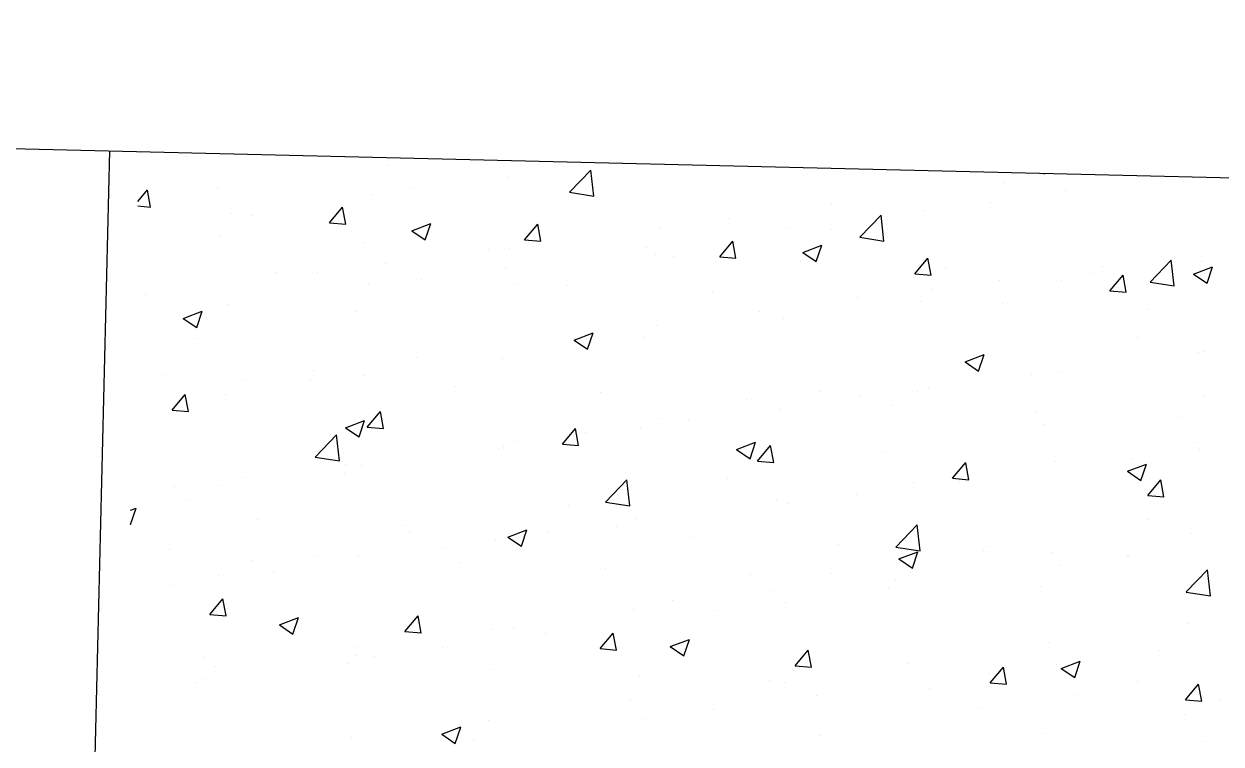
# Model space of a CAD drawing. Header units: millimetres. Extents: x 331487 to 517269, y 198509 to 399936.
# Drawn here: x 446104.5 to 446544.6, y 302096.7 to 302361.7 of the extents above; entities that cross this region are included whole.
import ezdxf

# ---------------------------------------------------------------- set-up
doc = ezdxf.new("R2010")
doc.units = ezdxf.units.MM
doc.header["$MEASUREMENT"] = 0
doc.layers.add('COLUMN', color=6, linetype='Continuous')

msp = doc.modelspace()

# ---------------------------------------------------------------- linework, layer by layer
at = {"layer": 'COLUMN'}
for p, q in [((411189.88, 303155.43), (449398.63, 302236.5)), ((446126.43, 301915.09), (446136.04, 302314.97)), ((446126.43, 301915.09), (446136.04, 302314.97))]:
    msp.add_line(p, q, dxfattribs=at)
at = {"layer": 'COLUMN', "color": 2, "linetype": 'Continuous'}
for p, q in [((446164.42, 302312.99), (446164.42, 302312.99)), ((446164.42, 302312.99), (446164.42, 302312.99)), ((446238.72, 302309.71), (446238.72, 302309.71)), ((446238.72, 302309.71), (446238.72, 302309.71)), ((446282.75, 302305.33), (446282.75, 302305.33)), ((446282.75, 302305.33), (446282.75, 302305.33)), ((446305.09, 302299.75), (446312.88, 302307.87)), ((446305.09, 302299.75), (446312.88, 302307.87)), ((446313.98, 302298.37), (446312.87, 302307.87)), ((446313.98, 302298.37), (446312.87, 302307.87)), ((446479.51, 302306.71), (446479.81, 302306.51)), ((446479.51, 302306.71), (446479.81, 302306.51)), ((446479.8, 302306.51), (446479.87, 302306.7)), ((446479.8, 302306.51), (446479.87, 302306.7)), ((446146.43, 302296.39), (446149.95, 302300.59)), ((446146.43, 302296.39), (446149.95, 302300.59)), ((446151.11, 302294.31), (446149.95, 302300.58)), ((446151.11, 302294.31), (446149.95, 302300.58)), ((446175.56, 302301.4), (446175.56, 302301.4)), ((446175.56, 302301.4), (446175.56, 302301.4)), ((446246.7, 302301.04), (446246.7, 302301.04)), ((446246.7, 302301.04), (446246.7, 302301.04)), ((446305.08, 302299.75), (446313.98, 302298.37)), ((446305.08, 302299.75), (446313.98, 302298.37)), ((446464.53, 302303.46), (446464.53, 302303.46)), ((446464.53, 302303.46), (446464.53, 302303.46)), ((446487.27, 302300.48), (446487.27, 302300.48)), ((446487.27, 302300.48), (446487.27, 302300.48)), ((446232.24, 302298.93), (446232.24, 302298.93)), ((446232.24, 302298.93), (446232.24, 302298.93)), ((446459.85, 302296.08), (446459.85, 302296.08)), ((446459.85, 302296.08), (446459.85, 302296.08)), ((446146.39, 302294.73), (446151.11, 302294.32)), ((446146.39, 302294.73), (446151.11, 302294.32)), ((446180.9, 302291.89), (446180.9, 302291.89)), ((446180.9, 302291.89), (446180.9, 302291.89)), ((446188.38, 302291.03), (446188.38, 302291.03)), ((446188.38, 302291.03), (446188.38, 302291.03)), ((446216.86, 302288.57), (446221.68, 302294.31)), ((446216.86, 302288.57), (446221.68, 302294.31)), ((446222.83, 302288.04), (446221.68, 302294.31)), ((446222.83, 302288.04), (446221.68, 302294.31)), ((446401.38, 302295.15), (446401.38, 302295.15)), ((446401.38, 302295.15), (446401.38, 302295.15)), ((446411.81, 302283.2), (446419.6, 302291.32)), ((446411.81, 302283.2), (446419.6, 302291.32)), ((446420.7, 302281.82), (446419.6, 302291.32)), ((446420.7, 302281.82), (446419.6, 302291.32)), ((446435.33, 302292.98), (446435.33, 302292.98)), ((446435.33, 302292.98), (446435.33, 302292.98)), ((446216.86, 302288.57), (446222.83, 302288.04)), ((446216.86, 302288.57), (446222.83, 302288.04)), ((446247.1, 302285.62), (446254.1, 302288.31)), ((446247.1, 302285.62), (446254.1, 302288.31)), ((446252.07, 302282.26), (446254.1, 302288.31)), ((446252.07, 302282.26), (446254.1, 302288.31)), ((446288.58, 302282.29), (446293.4, 302288.04)), ((446288.58, 302282.29), (446293.4, 302288.04)), ((446294.56, 302281.76), (446293.4, 302288.03)), ((446294.56, 302281.76), (446293.4, 302288.03)), ((446338.47, 302286.87), (446338.47, 302286.87)), ((446338.47, 302286.87), (446338.47, 302286.87)), ((446363.5, 302290.16), (446363.5, 302290.16)), ((446363.5, 302290.16), (446363.5, 302290.16)), ((446384.82, 302286.58), (446384.82, 302286.58)), ((446384.82, 302286.58), (446384.82, 302286.58)), ((446176.38, 302283.51), (446176.38, 302283.51)), ((446176.38, 302283.51), (446176.38, 302283.51)), ((446247.1, 302285.62), (446252.07, 302282.26)), ((446247.1, 302285.62), (446252.07, 302282.26)), ((446288.58, 302282.29), (446294.56, 302281.77)), ((446288.58, 302282.29), (446294.56, 302281.77)), ((446401.53, 302286.07), (446401.53, 302286.07)), ((446401.53, 302286.07), (446401.53, 302286.07)), ((446411.81, 302283.2), (446420.7, 302281.82)), ((446411.81, 302283.2), (446420.7, 302281.82)), ((446229.76, 302281.26), (446229.76, 302281.26)), ((446229.76, 302281.26), (446229.76, 302281.26)), ((446275.32, 302278.55), (446275.32, 302278.55)), ((446275.32, 302278.55), (446275.32, 302278.55)), ((446283.15, 302279), (446283.15, 302279)), ((446283.15, 302279), (446283.15, 302279)), ((446333.48, 302279.54), (446333.48, 302279.54)), ((446333.48, 302279.54), (446333.48, 302279.54)), ((446360.31, 302276.02), (446365.13, 302281.76)), ((446360.31, 302276.02), (446365.13, 302281.76)), ((446366.28, 302275.49), (446365.13, 302281.76)), ((446366.28, 302275.49), (446365.13, 302281.76)), ((446390.81, 302277.61), (446397.81, 302280.3)), ((446390.81, 302277.61), (446397.81, 302280.3)), ((446395.78, 302274.25), (446397.81, 302280.3)), ((446395.78, 302274.25), (446397.81, 302280.3)), ((446237.44, 302273.57), (446237.44, 302273.57)), ((446237.44, 302273.57), (446237.44, 302273.57)), ((446336.53, 302276.75), (446336.53, 302276.75)), ((446336.53, 302276.75), (446336.53, 302276.75)), ((446343.21, 302276.06), (446343.21, 302276.06)), ((446343.21, 302276.06), (446343.21, 302276.06)), ((446360.31, 302276.02), (446366.29, 302275.49)), ((446360.31, 302276.02), (446366.29, 302275.49)), ((446389.91, 302274.49), (446389.91, 302274.49)), ((446389.91, 302274.49), (446389.91, 302274.49)), ((446390.81, 302277.61), (446395.78, 302274.26)), ((446390.81, 302277.61), (446395.78, 302274.26)), ((446432.04, 302269.74), (446436.86, 302275.49)), ((446432.04, 302269.74), (446436.86, 302275.49)), ((446438.01, 302269.21), (446436.85, 302275.48)), ((446438.01, 302269.21), (446436.85, 302275.48)), ((446518.54, 302266.65), (446526.33, 302274.77)), ((446518.54, 302266.65), (446526.33, 302274.77)), ((446527.43, 302265.27), (446526.32, 302274.76)), ((446527.43, 302265.27), (446526.32, 302274.76)), ((446537.4, 302274.23), (446537.4, 302274.23)), ((446537.4, 302274.23), (446537.4, 302274.23)), ((446197.47, 302270.08), (446197.47, 302270.08)), ((446197.47, 302270.08), (446197.47, 302270.08)), ((446212.41, 302270.27), (446212.41, 302270.27)), ((446212.41, 302270.27), (446212.41, 302270.27)), ((446281.54, 302272.04), (446281.54, 302272.04)), ((446281.54, 302272.04), (446281.54, 302272.04)), ((446432.04, 302269.74), (446438.01, 302269.22)), ((446432.04, 302269.74), (446438.01, 302269.22)), ((446443.29, 302272.24), (446443.29, 302272.24)), ((446443.29, 302272.24), (446443.29, 302272.24)), ((446496.67, 302269.98), (446496.67, 302269.98)), ((446496.67, 302269.98), (446496.67, 302269.98)), ((446501.13, 302272.3), (446501.13, 302272.3)), ((446501.13, 302272.3), (446501.13, 302272.3)), ((446503.76, 302263.47), (446508.58, 302269.21)), ((446503.76, 302263.47), (446508.58, 302269.21)), ((446509.74, 302262.94), (446508.58, 302269.21)), ((446509.74, 302262.94), (446508.58, 302269.21)), ((446534.52, 302269.6), (446541.52, 302272.29)), ((446534.52, 302269.6), (446541.52, 302272.29)), ((446534.52, 302269.6), (446539.5, 302266.25)), ((446534.52, 302269.6), (446539.5, 302266.25)), ((446539.49, 302266.25), (446541.52, 302272.29)), ((446539.49, 302266.25), (446541.52, 302272.29)), ((446231.03, 302265.64), (446231.03, 302265.64)), ((446231.03, 302265.64), (446231.03, 302265.64)), ((446250.85, 302267.83), (446250.85, 302267.83)), ((446250.85, 302267.83), (446250.85, 302267.83)), ((446284.89, 302266.05), (446284.89, 302266.05)), ((446284.89, 302266.05), (446284.89, 302266.05)), ((446304.23, 302265.57), (446304.23, 302265.57)), ((446304.23, 302265.57), (446304.23, 302265.57)), ((446463.26, 302267.32), (446463.26, 302267.32)), ((446463.26, 302267.32), (446463.26, 302267.32)), ((446486.05, 302267.19), (446486.05, 302267.19)), ((446486.05, 302267.19), (446486.05, 302267.19)), ((446518.53, 302266.65), (446527.43, 302265.27)), ((446518.53, 302266.65), (446527.43, 302265.27)), ((446149.25, 302261.96), (446149.25, 302261.96)), ((446149.25, 302261.96), (446149.25, 302261.96)), ((446357.61, 302263.32), (446357.61, 302263.32)), ((446357.61, 302263.32), (446357.61, 302263.32)), ((446410.99, 302261.06), (446410.99, 302261.06)), ((446410.99, 302261.06), (446410.99, 302261.06)), ((446438.23, 302264.02), (446438.23, 302264.02)), ((446438.23, 302264.02), (446438.23, 302264.02)), ((446503.76, 302263.47), (446509.74, 302262.94)), ((446503.76, 302263.47), (446509.74, 302262.94)), ((446163.07, 302253.37), (446170.08, 302256.05)), ((446163.07, 302253.37), (446170.08, 302256.05)), ((446168.05, 302250.01), (446170.07, 302256.05)), ((446168.05, 302250.01), (446170.07, 302256.05)), ((446179.68, 302258.6), (446179.68, 302258.6)), ((446179.68, 302258.6), (446179.68, 302258.6)), ((446226.58, 302256.04), (446226.58, 302256.04)), ((446226.58, 302256.04), (446226.58, 302256.04)), ((446434.12, 302259.69), (446434.12, 302259.69)), ((446434.12, 302259.69), (446434.12, 302259.69)), ((446464.38, 302258.8), (446464.38, 302258.8)), ((446464.38, 302258.8), (446464.38, 302258.8)), ((446517.76, 302256.55), (446517.76, 302256.55)), ((446517.76, 302256.55), (446517.76, 302256.55)), ((446163.07, 302253.37), (446168.05, 302250.01)), ((446163.07, 302253.37), (446168.05, 302250.01)), ((446375.07, 302255.71), (446375.07, 302255.71)), ((446375.07, 302255.71), (446375.07, 302255.71)), ((446383.6, 302253.29), (446383.6, 302253.29)), ((446383.6, 302253.29), (446383.6, 302253.29)), ((446306.79, 302245.36), (446313.79, 302248.05)), ((446306.79, 302245.36), (446313.79, 302248.05)), ((446311.76, 302242), (446313.79, 302248.04)), ((446311.76, 302242), (446313.79, 302248.04)), ((446312.16, 302247.43), (446312.16, 302247.43)), ((446312.16, 302247.43), (446312.16, 302247.43)), ((446337.2, 302250.72), (446337.2, 302250.72)), ((446337.2, 302250.72), (446337.2, 302250.72)), ((446168.26, 302246.03), (446168.26, 302246.03)), ((446168.26, 302246.03), (446168.26, 302246.03)), ((446306.79, 302245.36), (446311.76, 302242)), ((446306.79, 302245.36), (446311.76, 302242)), ((446332.26, 302246.25), (446332.26, 302246.25)), ((446332.26, 302246.25), (446332.26, 302246.25)), ((446514.04, 302246.42), (446514.04, 302246.42)), ((446514.04, 302246.42), (446514.04, 302246.42)), ((446249.01, 302239.11), (446249.01, 302239.11)), ((446249.01, 302239.11), (446249.01, 302239.11)), ((446280.32, 302238.75), (446280.32, 302238.75)), ((446280.32, 302238.75), (446280.32, 302238.75)), ((446450.5, 302237.35), (446457.5, 302240.04)), ((446450.5, 302237.35), (446457.5, 302240.04)), ((446455.47, 302233.99), (446457.5, 302240.04)), ((446455.47, 302233.99), (446457.5, 302240.04)), ((446536.18, 302240.94), (446536.18, 302240.94)), ((446536.18, 302240.94), (446536.18, 302240.94)), ((446537.98, 302241.18), (446537.98, 302241.18)), ((446537.98, 302241.18), (446537.98, 302241.18)), ((446211.14, 302234.13), (446211.14, 302234.13)), ((446211.14, 302234.13), (446211.14, 302234.13)), ((446450.5, 302237.35), (446455.48, 302233.99)), ((446450.5, 302237.35), (446455.48, 302233.99)), ((446455.72, 302236.41), (446455.72, 302236.41)), ((446455.72, 302236.41), (446455.72, 302236.41)), ((446484.84, 302233.9), (446484.84, 302233.9)), ((446484.84, 302233.9), (446484.84, 302233.9)), ((446156.49, 302232.68), (446156.49, 302232.68)), ((446156.49, 302232.68), (446156.49, 302232.68)), ((446186.1, 302230.83), (446186.1, 302230.83)), ((446186.1, 302230.83), (446186.1, 302230.83)), ((446209.87, 302230.43), (446209.87, 302230.43)), ((446209.87, 302230.43), (446209.87, 302230.43)), ((446229.81, 302232.35), (446229.81, 302232.35)), ((446229.81, 302232.35), (446229.81, 302232.35)), ((446474.83, 302232.86), (446474.83, 302232.86)), ((446474.83, 302232.86), (446474.83, 302232.86)), ((446159.01, 302219.62), (446163.83, 302225.37)), ((446159.01, 302219.62), (446163.83, 302225.37)), ((446164.98, 302219.09), (446163.83, 302225.36)), ((446164.98, 302219.09), (446163.83, 302225.36)), ((446178.47, 302225.31), (446178.47, 302225.31)), ((446178.47, 302225.31), (446178.47, 302225.31)), ((446263.25, 302228.17), (446263.25, 302228.17)), ((446263.25, 302228.17), (446263.25, 302228.17)), ((446316.63, 302225.92), (446316.63, 302225.92)), ((446316.63, 302225.92), (446316.63, 302225.92)), ((446397.4, 302226.4), (446397.4, 302226.4)), ((446397.4, 302226.4), (446397.4, 302226.4)), ((446432.9, 302226.4), (446432.9, 302226.4)), ((446432.9, 302226.4), (446432.9, 302226.4)), ((446436.95, 302227.88), (446436.95, 302227.88)), ((446436.95, 302227.88), (446436.95, 302227.88)), ((446370.01, 302223.66), (446370.01, 302223.66)), ((446370.01, 302223.66), (446370.01, 302223.66)), ((446411.92, 302224.58), (446411.92, 302224.58)), ((446411.92, 302224.58), (446411.92, 302224.58)), ((446423.4, 302221.41), (446423.4, 302221.41)), ((446423.4, 302221.41), (446423.4, 302221.41)), ((446538, 302224.47), (446538, 302224.47)), ((446538, 302224.47), (446538, 302224.47)), ((446159.01, 302219.62), (446164.98, 302219.1)), ((446159.01, 302219.62), (446164.98, 302219.1)), ((446230.73, 302213.35), (446235.55, 302219.09)), ((446230.73, 302213.35), (446235.55, 302219.09)), ((446236.71, 302212.82), (446235.55, 302219.09)), ((446236.71, 302212.82), (446235.55, 302219.09)), ((446339.08, 302216.39), (446339.08, 302216.39)), ((446339.08, 302216.39), (446339.08, 302216.39)), ((446348.76, 302216.27), (446348.76, 302216.27)), ((446348.76, 302216.27), (446348.76, 302216.27)), ((446382.39, 302220), (446382.39, 302220)), ((446382.39, 302220), (446382.39, 302220)), ((446476.78, 302219.15), (446476.78, 302219.15)), ((446476.78, 302219.15), (446476.78, 302219.15)), ((446530.16, 302216.9), (446530.16, 302216.9)), ((446530.16, 302216.9), (446530.16, 302216.9)), ((446222.77, 302213.1), (446229.77, 302215.79)), ((446222.77, 302213.1), (446229.77, 302215.79)), ((446222.77, 302213.1), (446227.74, 302209.75)), ((446222.77, 302213.1), (446227.74, 302209.75)), ((446227.74, 302209.75), (446229.76, 302215.79)), ((446227.74, 302209.75), (446229.76, 302215.79)), ((446230.73, 302213.35), (446236.71, 302212.82)), ((446230.73, 302213.35), (446236.71, 302212.82)), ((446302.46, 302207.07), (446307.28, 302212.82)), ((446302.46, 302207.07), (446307.28, 302212.82)), ((446308.43, 302206.54), (446307.28, 302212.81)), ((446308.43, 302206.54), (446307.28, 302212.81)), ((446331.04, 302212.96), (446331.04, 302212.96)), ((446331.04, 302212.96), (446331.04, 302212.96)), ((446479.68, 302214.45), (446479.68, 302214.45)), ((446479.68, 302214.45), (446479.68, 302214.45)), ((446211.62, 302202.34), (446219.41, 302210.46)), ((446211.62, 302202.34), (446219.41, 302210.46)), ((446220.51, 302200.96), (446219.41, 302210.46)), ((446220.51, 302200.96), (446219.41, 302210.46)), ((446285.86, 302207.98), (446285.86, 302207.98)), ((446285.86, 302207.98), (446285.86, 302207.98)), ((446310.89, 302211.28), (446310.89, 302211.28)), ((446310.89, 302211.28), (446310.89, 302211.28)), ((446366.48, 302205.1), (446373.48, 302207.78)), ((446366.48, 302205.1), (446373.48, 302207.78)), ((446371.45, 302201.74), (446373.48, 302207.78)), ((446371.45, 302201.74), (446373.48, 302207.78)), ((446534.97, 302207.65), (446534.97, 302207.65)), ((446534.97, 302207.65), (446534.97, 302207.65)), ((446279.11, 302205.46), (446279.11, 302205.46)), ((446279.11, 302205.46), (446279.11, 302205.46)), ((446280.77, 302206.38), (446280.77, 302206.38)), ((446280.77, 302206.38), (446280.77, 302206.38)), ((446302.46, 302207.07), (446308.44, 302206.55)), ((446302.46, 302207.07), (446308.44, 302206.55)), ((446366.48, 302205.1), (446371.45, 302201.74)), ((446366.48, 302205.1), (446371.45, 302201.74)), ((446374.18, 302200.8), (446379.01, 302206.54)), ((446374.18, 302200.8), (446379.01, 302206.54)), ((446380.16, 302200.27), (446379, 302206.54)), ((446380.16, 302200.27), (446379, 302206.54)), ((446421.36, 302204.44), (446421.36, 302204.44)), ((446421.36, 302204.44), (446421.36, 302204.44)), ((446536.71, 302205.03), (446536.71, 302205.03)), ((446536.71, 302205.03), (446536.71, 302205.03)), ((446211.62, 302202.34), (446220.51, 302200.96)), ((446211.62, 302202.34), (446220.51, 302200.96)), ((446222.7, 302199.67), (446222.7, 302199.67)), ((446222.7, 302199.67), (446222.7, 302199.67)), ((446228.6, 302199.06), (446228.6, 302199.06)), ((446228.6, 302199.06), (446228.6, 302199.06)), ((446374.18, 302200.8), (446380.16, 302200.27)), ((446374.18, 302200.8), (446380.16, 302200.27)), ((446445.91, 302194.52), (446450.73, 302200.27)), ((446445.91, 302194.52), (446450.73, 302200.27)), ((446451.89, 302193.99), (446450.73, 302200.26)), ((446451.89, 302193.99), (446450.73, 302200.26)), ((446483.62, 302200.61), (446483.62, 302200.61)), ((446483.62, 302200.61), (446483.62, 302200.61)), ((446510.19, 302197.09), (446517.19, 302199.77)), ((446510.19, 302197.09), (446517.19, 302199.77)), ((446511.67, 302201.74), (446511.67, 302201.74)), ((446511.67, 302201.74), (446511.67, 302201.74)), ((446515.16, 302193.73), (446517.19, 302199.77)), ((446515.16, 302193.73), (446517.19, 302199.77)), ((446184.83, 302194.68), (446184.83, 302194.68)), ((446184.83, 302194.68), (446184.83, 302194.68)), ((446222.45, 302196.37), (446222.45, 302196.37)), ((446222.45, 302196.37), (446222.45, 302196.37)), ((446363.05, 302194.43), (446363.05, 302194.43)), ((446363.05, 302194.43), (446363.05, 302194.43)), ((446445.91, 302194.52), (446451.89, 302194)), ((446445.91, 302194.52), (446451.89, 302194)), ((446510.19, 302197.09), (446515.17, 302193.73)), ((446510.19, 302197.09), (446515.17, 302193.73)), ((446159.79, 302191.39), (446159.79, 302191.39)), ((446159.79, 302191.39), (446159.79, 302191.39)), ((446177.25, 302192.02), (446177.25, 302192.02)), ((446177.25, 302192.02), (446177.25, 302192.02)), ((446318.35, 302185.79), (446326.13, 302193.91)), ((446318.35, 302185.79), (446326.13, 302193.91)), ((446327.24, 302184.41), (446326.13, 302193.9)), ((446327.24, 302184.41), (446326.13, 302193.9)), ((446431.68, 302193.11), (446431.68, 302193.11)), ((446431.68, 302193.11), (446431.68, 302193.11)), ((446448.52, 302193.42), (446448.52, 302193.42)), ((446448.52, 302193.42), (446448.52, 302193.42)), ((446517.64, 302188.25), (446522.46, 302193.99)), ((446517.64, 302188.25), (446522.46, 302193.99)), ((446523.61, 302187.72), (446522.46, 302193.99)), ((446523.61, 302187.72), (446522.46, 302193.99)), ((446164.13, 302186.36), (446164.13, 302186.36)), ((446164.13, 302186.36), (446164.13, 302186.36)), ((446318.34, 302185.79), (446327.24, 302184.41)), ((446318.34, 302185.79), (446327.24, 302184.41)), ((446381.17, 302186.71), (446381.17, 302186.71)), ((446381.17, 302186.71), (446381.17, 302186.71)), ((446410.65, 302188.44), (446410.65, 302188.44)), ((446410.65, 302188.44), (446410.65, 302188.44)), ((446517.64, 302188.25), (446523.61, 302187.72)), ((446517.64, 302188.25), (446523.61, 302187.72)), ((446143.69, 302182.75), (446145.75, 302183.54)), ((446143.69, 302182.75), (446145.75, 302183.54)), ((446143.71, 302177.49), (446145.74, 302183.54)), ((446143.71, 302177.49), (446145.74, 302183.54)), ((446304.73, 302184.42), (446304.73, 302184.42)), ((446304.73, 302184.42), (446304.73, 302184.42)), ((446385.61, 302185.14), (446385.61, 302185.14)), ((446385.61, 302185.14), (446385.61, 302185.14)), ((446143.57, 302177.6), (446143.72, 302177.5)), ((446143.57, 302177.6), (446143.72, 302177.5)), ((446190.39, 302179.33), (446190.39, 302179.33)), ((446190.39, 302179.33), (446190.39, 302179.33)), ((446243.78, 302177.07), (446243.78, 302177.07)), ((446243.78, 302177.07), (446243.78, 302177.07)), ((446322.46, 302176.83), (446322.46, 302176.83)), ((446322.46, 302176.83), (446322.46, 302176.83)), ((446329.83, 302179.67), (446329.83, 302179.67)), ((446329.83, 302179.67), (446329.83, 302179.67)), ((446425.07, 302169.24), (446432.86, 302177.36)), ((446425.07, 302169.24), (446432.86, 302177.36)), ((446433.96, 302167.86), (446432.86, 302177.35)), ((446433.96, 302167.86), (446432.86, 302177.35)), ((446517.87, 302179.46), (446517.87, 302179.46)), ((446517.87, 302179.46), (446517.87, 302179.46)), ((446246.41, 302174.41), (446246.41, 302174.41)), ((446246.41, 302174.41), (446246.41, 302174.41)), ((446277.89, 302172.17), (446277.89, 302172.17)), ((446277.89, 302172.17), (446277.89, 302172.17)), ((446282.46, 302172.84), (446289.46, 302175.53)), ((446282.46, 302172.84), (446289.46, 302175.53)), ((446282.46, 302172.84), (446287.43, 302169.49)), ((446282.46, 302172.84), (446287.43, 302169.49)), ((446287.43, 302169.49), (446289.45, 302175.53)), ((446287.43, 302169.49), (446289.45, 302175.53)), ((446297.16, 302174.82), (446297.16, 302174.82)), ((446297.16, 302174.82), (446297.16, 302174.82)), ((446350.54, 302172.56), (446350.54, 302172.56)), ((446350.54, 302172.56), (446350.54, 302172.56)), ((446533.75, 302174.36), (446533.75, 302174.36)), ((446533.75, 302174.36), (446533.75, 302174.36)), ((446158.1, 302168.15), (446158.1, 302168.15)), ((446158.1, 302168.15), (446158.1, 302168.15)), ((446259.55, 302168.54), (446259.55, 302168.54)), ((446259.55, 302168.54), (446259.55, 302168.54)), ((446284.58, 302171.84), (446284.58, 302171.84)), ((446284.58, 302171.84), (446284.58, 302171.84)), ((446403.92, 302170.31), (446403.92, 302170.31)), ((446403.92, 302170.31), (446403.92, 302170.31)), ((446425.07, 302169.23), (446433.96, 302167.86)), ((446425.07, 302169.23), (446433.96, 302167.86)), ((446457.31, 302168.05), (446457.31, 302168.05)), ((446457.31, 302168.05), (446457.31, 302168.05)), ((446459.56, 302169.45), (446459.56, 302169.45)), ((446459.56, 302169.45), (446459.56, 302169.45)), ((446188.09, 302164.4), (446188.09, 302164.4)), ((446188.09, 302164.4), (446188.09, 302164.4)), ((446211.48, 302165.9), (446211.48, 302165.9)), ((446211.48, 302165.9), (446211.48, 302165.9)), ((446227.38, 302165.77), (446227.38, 302165.77)), ((446227.38, 302165.77), (446227.38, 302165.77)), ((446264.86, 302163.64), (446264.86, 302163.64)), ((446264.86, 302163.64), (446264.86, 302163.64)), ((446426.17, 302164.83), (446433.17, 302167.52)), ((446426.17, 302164.83), (446433.17, 302167.52)), ((446426.17, 302164.83), (446431.14, 302161.48)), ((446426.17, 302164.83), (446431.14, 302161.48)), ((446431.14, 302161.48), (446433.17, 302167.52)), ((446431.14, 302161.48), (446433.17, 302167.52)), ((446482.41, 302167.32), (446482.41, 302167.32)), ((446482.41, 302167.32), (446482.41, 302167.32)), ((446510.4, 302165.59), (446510.4, 302165.59)), ((446510.4, 302165.59), (446510.4, 302165.59)), ((446510.69, 302165.8), (446510.69, 302165.8)), ((446510.69, 302165.8), (446510.69, 302165.8)), ((446196.4, 302160.23), (446196.4, 302160.23)), ((446196.4, 302160.23), (446196.4, 302160.23)), ((446318.24, 302161.39), (446318.24, 302161.39)), ((446318.24, 302161.39), (446318.24, 302161.39)), ((446371.63, 302159.13), (446371.63, 302159.13)), ((446371.63, 302159.13), (446371.63, 302159.13)), ((446401.24, 302159.44), (446401.24, 302159.44)), ((446401.24, 302159.44), (446401.24, 302159.44)), ((446430.47, 302159.82), (446430.47, 302159.82)), ((446430.47, 302159.82), (446430.47, 302159.82)), ((446485.37, 302162.3), (446485.37, 302162.3)), ((446485.37, 302162.3), (446485.37, 302162.3)), ((446531.79, 302152.69), (446539.58, 302160.8)), ((446531.79, 302152.69), (446539.58, 302160.8)), ((446540.68, 302151.3), (446539.58, 302160.8)), ((446540.68, 302151.3), (446539.58, 302160.8)), ((446158.52, 302155.24), (446158.52, 302155.24)), ((446158.52, 302155.24), (446158.52, 302155.24)), ((446176.04, 302158.73), (446176.04, 302158.73)), ((446176.04, 302158.73), (446176.04, 302158.73)), ((446425.01, 302156.87), (446425.01, 302156.87)), ((446425.01, 302156.87), (446425.01, 302156.87)), ((446478.39, 302154.62), (446478.39, 302154.62)), ((446478.39, 302154.62), (446478.39, 302154.62)), ((446172.88, 302144.4), (446177.7, 302150.15)), ((446172.88, 302144.4), (446177.7, 302150.15)), ((446178.86, 302143.87), (446177.7, 302150.14)), ((446178.86, 302143.87), (446177.7, 302150.14)), ((446379.96, 302153.42), (446379.96, 302153.42)), ((446379.96, 302153.42), (446379.96, 302153.42)), ((446422.21, 302153.98), (446422.21, 302153.98)), ((446422.21, 302153.98), (446422.21, 302153.98)), ((446531.77, 302152.36), (446531.77, 302152.36)), ((446531.77, 302152.36), (446531.77, 302152.36)), ((446531.79, 302152.68), (446540.68, 302151.3)), ((446531.79, 302152.68), (446540.68, 302151.3)), ((446328.61, 302146.38), (446328.61, 302146.38)), ((446328.61, 302146.38), (446328.61, 302146.38)), ((446342.92, 302149.43), (446342.92, 302149.43)), ((446342.92, 302149.43), (446342.92, 302149.43)), ((446359.31, 302145.7), (446359.31, 302145.7)), ((446359.31, 302145.7), (446359.31, 302145.7)), ((446384.34, 302148.99), (446384.34, 302148.99)), ((446384.34, 302148.99), (446384.34, 302148.99)), ((446172.88, 302144.4), (446178.86, 302143.88)), ((446172.88, 302144.4), (446178.86, 302143.88)), ((446198.43, 302140.59), (446205.44, 302143.28)), ((446198.43, 302140.59), (446205.44, 302143.28)), ((446203.4, 302137.23), (446205.43, 302143.28)), ((446203.4, 302137.23), (446205.43, 302143.28)), ((446244.61, 302138.13), (446249.43, 302143.87)), ((446244.61, 302138.13), (446249.43, 302143.87)), ((446250.58, 302137.6), (446249.43, 302143.87)), ((446250.58, 302137.6), (446249.43, 302143.87)), ((446198.43, 302140.59), (446203.41, 302137.23)), ((446198.43, 302140.59), (446203.41, 302137.23)), ((446244.61, 302138.13), (446250.58, 302137.61)), ((446244.61, 302138.13), (446250.58, 302137.61)), ((446276.67, 302138.88), (446276.67, 302138.88)), ((446276.67, 302138.88), (446276.67, 302138.88)), ((446284.6, 302139.42), (446284.6, 302139.42)), ((446284.6, 302139.42), (446284.6, 302139.42)), ((446296.15, 302137.38), (446296.15, 302137.38)), ((446296.15, 302137.38), (446296.15, 302137.38)), ((446316.33, 302131.85), (446321.15, 302137.6)), ((446316.33, 302131.85), (446321.15, 302137.6)), ((446322.31, 302131.32), (446321.15, 302137.59)), ((446322.31, 302131.32), (446321.15, 302137.59)), ((446532.53, 302141.07), (446532.53, 302141.07)), ((446532.53, 302141.07), (446532.53, 302141.07)), ((446342.15, 302132.58), (446349.15, 302135.27)), ((446342.15, 302132.58), (446349.15, 302135.27)), ((446342.15, 302132.58), (446347.12, 302129.23)), ((446342.15, 302132.58), (446347.12, 302129.23)), ((446347.12, 302129.22), (446349.15, 302135.27)), ((446347.12, 302129.22), (446349.15, 302135.27)), ((446481.19, 302134.03), (446481.19, 302134.03)), ((446481.19, 302134.03), (446481.19, 302134.03)), ((446170.5, 302128.5), (446170.5, 302128.5)), ((446170.5, 302128.5), (446170.5, 302128.5)), ((446226.16, 302132.48), (446226.16, 302132.48)), ((446226.16, 302132.48), (446226.16, 302132.48)), ((446226.28, 302129.41), (446226.28, 302129.41)), ((446226.28, 302129.41), (446226.28, 302129.41)), ((446233.24, 302129.1), (446233.24, 302129.1)), ((446233.24, 302129.1), (446233.24, 302129.1)), ((446258.28, 302132.4), (446258.28, 302132.4)), ((446258.28, 302132.4), (446258.28, 302132.4)), ((446316.33, 302131.85), (446322.31, 302131.33)), ((446316.33, 302131.85), (446322.31, 302131.33)), ((446388.06, 302125.58), (446392.88, 302131.32)), ((446388.06, 302125.58), (446392.88, 302131.32)), ((446394.03, 302125.05), (446392.88, 302131.32)), ((446394.03, 302125.05), (446392.88, 302131.32)), ((446521.97, 302131.14), (446521.97, 302131.14)), ((446521.97, 302131.14), (446521.97, 302131.14)), ((446174.82, 302125.44), (446174.82, 302125.44)), ((446174.82, 302125.44), (446174.82, 302125.44)), ((446223.88, 302126.24), (446223.88, 302126.24)), ((446223.88, 302126.24), (446223.88, 302126.24)), ((446277.26, 302123.99), (446277.26, 302123.99)), ((446277.26, 302123.99), (446277.26, 302123.99)), ((446388.06, 302125.58), (446394.04, 302125.06)), ((446388.06, 302125.58), (446394.04, 302125.06)), ((446429.25, 302126.53), (446429.25, 302126.53)), ((446429.25, 302126.53), (446429.25, 302126.53)), ((446459.79, 302119.3), (446464.61, 302125.05)), ((446459.79, 302119.3), (446464.61, 302125.05)), ((446465.76, 302118.77), (446464.6, 302125.04)), ((446465.76, 302118.77), (446464.6, 302125.04)), ((446484.09, 302126.15), (446484.09, 302126.15)), ((446484.09, 302126.15), (446484.09, 302126.15)), ((446485.86, 302124.57), (446492.86, 302127.26)), ((446485.86, 302124.57), (446492.86, 302127.26)), ((446485.86, 302124.57), (446490.83, 302121.22)), ((446485.86, 302124.57), (446490.83, 302121.22)), ((446490.83, 302121.22), (446492.86, 302127.26)), ((446490.83, 302121.22), (446492.86, 302127.26)), ((446167.96, 302119.4), (446167.96, 302119.4)), ((446167.96, 302119.4), (446167.96, 302119.4)), ((446170.09, 302120.79), (446170.09, 302120.79)), ((446170.09, 302120.79), (446170.09, 302120.79)), ((446330.65, 302121.73), (446330.65, 302121.73)), ((446330.65, 302121.73), (446330.65, 302121.73)), ((446378.74, 302120.13), (446378.74, 302120.13)), ((446378.74, 302120.13), (446378.74, 302120.13)), ((446384.03, 302119.48), (446384.03, 302119.48)), ((446384.03, 302119.48), (446384.03, 302119.48)), ((446459.06, 302122.85), (446459.06, 302122.85)), ((446459.06, 302122.85), (446459.06, 302122.85)), ((446459.79, 302119.3), (446465.76, 302118.78)), ((446459.79, 302119.3), (446465.76, 302118.78)), ((446513.75, 302119.79), (446513.75, 302119.79)), ((446513.75, 302119.79), (446513.75, 302119.79)), ((446437.41, 302117.22), (446437.41, 302117.22)), ((446437.41, 302117.22), (446437.41, 302117.22)), ((446490.79, 302114.96), (446490.79, 302114.96)), ((446490.79, 302114.96), (446490.79, 302114.96)), ((446531.51, 302113.03), (446536.33, 302118.77)), ((446531.51, 302113.03), (446536.33, 302118.77)), ((446537.49, 302112.5), (446536.33, 302118.77)), ((446537.49, 302112.5), (446536.33, 302118.77)), ((446327.4, 302113.09), (446327.4, 302113.09)), ((446327.4, 302113.09), (446327.4, 302113.09)), ((446395.91, 302114.54), (446395.91, 302114.54)), ((446395.91, 302114.54), (446395.91, 302114.54)), ((446531.51, 302113.03), (446537.49, 302112.5)), ((446531.51, 302113.03), (446537.49, 302112.5)), ((446544.18, 302112.71), (446544.18, 302112.71)), ((446544.18, 302112.71), (446544.18, 302112.71)), ((446333, 302106.26), (446333, 302106.26)), ((446333, 302106.26), (446333, 302106.26)), ((446358.03, 302109.55), (446358.03, 302109.55)), ((446358.03, 302109.55), (446358.03, 302109.55)), ((446455.43, 302109.78), (446455.43, 302109.78)), ((446455.43, 302109.78), (446455.43, 302109.78)), ((446531.32, 302107.78), (446531.32, 302107.78)), ((446531.32, 302107.78), (446531.32, 302107.78)), ((446258.12, 302100.33), (446265.13, 302103.02)), ((446258.12, 302100.33), (446265.13, 302103.02)), ((446263.1, 302096.97), (446265.12, 302103.01)), ((446263.1, 302096.97), (446265.12, 302103.01)), ((446275.46, 302105.59), (446275.46, 302105.59)), ((446275.46, 302105.59), (446275.46, 302105.59)), ((446224.95, 302099.19), (446224.95, 302099.19)), ((446224.95, 302099.19), (446224.95, 302099.19)), ((446258.12, 302100.33), (446263.1, 302096.97)), ((446258.12, 302100.33), (446263.1, 302096.97)), ((446269.84, 302097.94), (446269.84, 302097.94)), ((446269.84, 302097.94), (446269.84, 302097.94)), ((446397.11, 302099.77), (446397.11, 302099.77)), ((446397.11, 302099.77), (446397.11, 302099.77)), ((446479.97, 302100.74), (446479.97, 302100.74)), ((446479.97, 302100.74), (446479.97, 302100.74)), ((446537.71, 302097.84), (446537.71, 302097.84)), ((446537.71, 302097.84), (446537.71, 302097.84))]:
    msp.add_line(p, q, dxfattribs=at)
at = {"layer": 'COLUMN'}
msp.add_arc((438443.45, 311612.51), 10658.26, 298.482975, 358.124048, dxfattribs=at)

doc.saveas('drawing.dxf')
